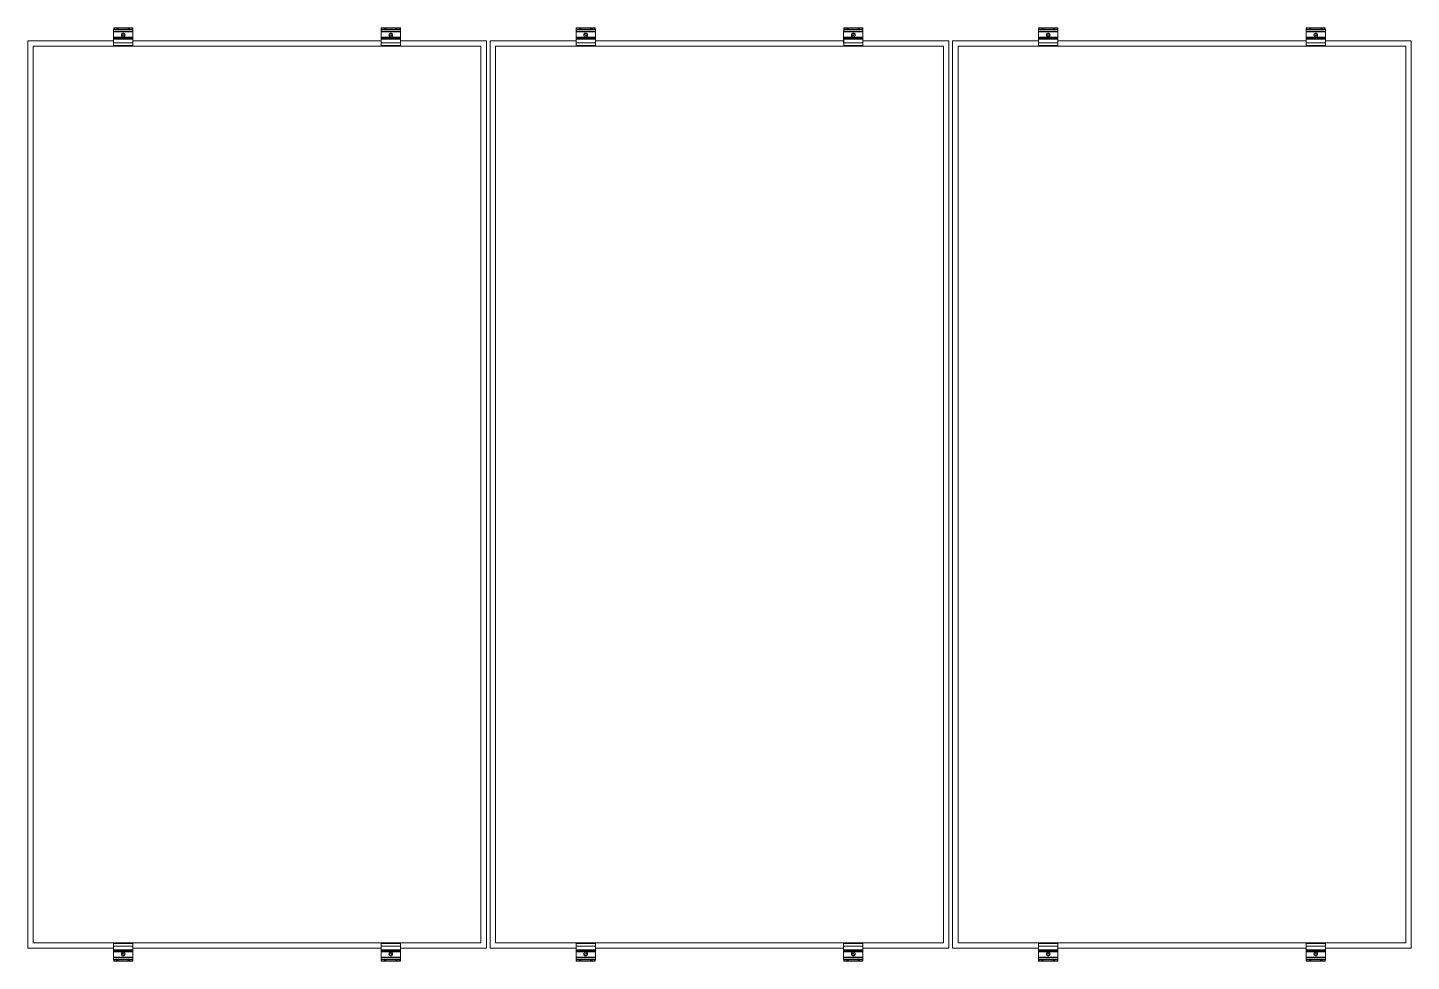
# Model space of a CAD drawing. Header units: feet. Extents: x -17 to 646, y -41 to 598.
# Drawn here: x 335 to 346.87, y 552.7 to 560.72 of the extents above; entities that cross this region are included whole.
import ezdxf

# ---------------------------------------------------------------- set-up
doc = ezdxf.new("R2010")
doc.units = ezdxf.units.FT
doc.header["$MEASUREMENT"] = 0

msp = doc.modelspace()

# ---------------------------------------------------------------- linework, layer by layer
at = {"color": 7, "linetype": 'Continuous', "lineweight": 15}
for p, q in [((335.73422, 560.5828), (335.73422, 560.69219)), ((335.73422, 560.69219), (335.73521, 560.69219)), ((335.73521, 560.70777), (335.90088, 560.70777)), ((335.73521, 560.68409), (335.73521, 560.70777)), ((335.73521, 560.70252), (335.90088, 560.70252)), ((335.73521, 560.68645), (335.90088, 560.68645)), ((335.90088, 560.68409), (335.73521, 560.68409)), ((335.73553, 560.70777), (335.73553, 560.72014)), ((335.73553, 560.72014), (335.89957, 560.72014)), ((335.76778, 560.70777), (335.76778, 560.72014)), ((335.86732, 560.70777), (335.86732, 560.72014)), ((335.89957, 560.72014), (335.89957, 560.70777)), ((335.90088, 560.56518), (335.90088, 560.70777)), ((338.03068, 560.5828), (338.03068, 560.69219)), ((338.03068, 560.69219), (338.03167, 560.69219)), ((338.03167, 560.68409), (338.03167, 560.70777)), ((338.03167, 560.70777), (338.19734, 560.70777)), ((338.03167, 560.70252), (338.19734, 560.70252)), ((338.03167, 560.68645), (338.19734, 560.68645)), ((338.19734, 560.68409), (338.03167, 560.68409)), ((338.03199, 560.70777), (338.03199, 560.72014)), ((338.03199, 560.72014), (338.19603, 560.72014)), ((338.06424, 560.70777), (338.06424, 560.72014)), ((338.16378, 560.70777), (338.16378, 560.72014)), ((338.19603, 560.72014), (338.19603, 560.70777)), ((338.19734, 560.56518), (338.19734, 560.70777)), ((339.70382, 560.5828), (339.70382, 560.69219)), ((339.70382, 560.69219), (339.7048, 560.69219)), ((339.7048, 560.70777), (339.87047, 560.70777)), ((339.7048, 560.68409), (339.7048, 560.70777)), ((339.7048, 560.70252), (339.87047, 560.70252)), ((339.7048, 560.68645), (339.87047, 560.68645)), ((339.87047, 560.68409), (339.7048, 560.68409)), ((339.70513, 560.70777), (339.70513, 560.72014)), ((339.70513, 560.72014), (339.86916, 560.72014)), ((339.73738, 560.70777), (339.73738, 560.72014)), ((339.83691, 560.70777), (339.83691, 560.72014)), ((339.86916, 560.72014), (339.86916, 560.70777)), ((339.87047, 560.56518), (339.87047, 560.70777)), ((342.00028, 560.5828), (342.00028, 560.69219)), ((342.00028, 560.69219), (342.00126, 560.69219)), ((342.00126, 560.68409), (342.00126, 560.70777)), ((342.00126, 560.70777), (342.16693, 560.70777)), ((342.00126, 560.70252), (342.16693, 560.70252)), ((342.00126, 560.68645), (342.16693, 560.68645)), ((342.16693, 560.68409), (342.00126, 560.68409)), ((342.00159, 560.70777), (342.00159, 560.72014)), ((342.00159, 560.72014), (342.16562, 560.72014)), ((342.03384, 560.70777), (342.03384, 560.72014)), ((342.13337, 560.70777), (342.13337, 560.72014)), ((342.16562, 560.72014), (342.16562, 560.70777)), ((342.16693, 560.56518), (342.16693, 560.70777)), ((343.67341, 560.5828), (343.67341, 560.69219)), ((343.67341, 560.69219), (343.6744, 560.69219)), ((343.6744, 560.70777), (343.84007, 560.70777)), ((343.6744, 560.68409), (343.6744, 560.70777)), ((343.6744, 560.70252), (343.84007, 560.70252)), ((343.6744, 560.68645), (343.84007, 560.68645)), ((343.84007, 560.68409), (343.6744, 560.68409)), ((343.67472, 560.70777), (343.67472, 560.72014)), ((343.67472, 560.72014), (343.83876, 560.72014)), ((343.70697, 560.70777), (343.70697, 560.72014)), ((343.80651, 560.70777), (343.80651, 560.72014)), ((343.83876, 560.72014), (343.83876, 560.70777)), ((343.84007, 560.56518), (343.84007, 560.70777)), ((345.96987, 560.5828), (345.96987, 560.69219)), ((345.96987, 560.69219), (345.97085, 560.69219)), ((345.97085, 560.68409), (345.97085, 560.70777)), ((345.97085, 560.70777), (346.13653, 560.70777)), ((345.97085, 560.70252), (346.13653, 560.70252)), ((345.97085, 560.68645), (346.13653, 560.68645)), ((346.13653, 560.68409), (345.97085, 560.68409)), ((345.97118, 560.70777), (345.97118, 560.72014)), ((345.97118, 560.72014), (346.13522, 560.72014)), ((346.00343, 560.70777), (346.00343, 560.72014)), ((346.10297, 560.70777), (346.10297, 560.72014)), ((346.13522, 560.72014), (346.13522, 560.70777)), ((346.13653, 560.56518), (346.13653, 560.70777)), ((334.99739, 560.60732), (335.73422, 560.60732)), ((334.99739, 552.81743), (334.99739, 560.60732)), ((338.88825, 560.56139), (335.04332, 560.56139)), ((335.04332, 560.56139), (335.04332, 552.86336)), ((335.73422, 560.63801), (335.90088, 560.63801)), ((335.73422, 560.63366), (335.90088, 560.63366)), ((335.73422, 560.5828), (335.73521, 560.5828)), ((335.90088, 560.62412), (335.73521, 560.62412)), ((335.73521, 560.56518), (335.73521, 560.62412)), ((335.90088, 560.62084), (335.73521, 560.62084)), ((335.90088, 560.59131), (335.73521, 560.59131)), ((335.90088, 560.5667), (335.73521, 560.5667)), ((335.90088, 560.56531), (335.73521, 560.56531)), ((335.90088, 560.56518), (335.73521, 560.56518)), ((335.90088, 560.60732), (338.03068, 560.60732)), ((338.03068, 560.63801), (338.19734, 560.63801)), ((338.03068, 560.63366), (338.19734, 560.63366)), ((338.03068, 560.5828), (338.03167, 560.5828)), ((338.19734, 560.62412), (338.03167, 560.62412)), ((338.03167, 560.56518), (338.03167, 560.62412)), ((338.19734, 560.62084), (338.03167, 560.62084)), ((338.19734, 560.59131), (338.03167, 560.59131)), ((338.19734, 560.5667), (338.03167, 560.5667)), ((338.19734, 560.56531), (338.03167, 560.56531)), ((338.19734, 560.56518), (338.03167, 560.56518)), ((338.19734, 560.60732), (338.93417, 560.60732)), ((338.88825, 552.86336), (338.88825, 560.56139)), ((338.93417, 560.60732), (338.93417, 552.81743)), ((338.96698, 560.60732), (339.70382, 560.60732)), ((338.96698, 552.81743), (338.96698, 560.60732)), ((342.85784, 560.56139), (339.01291, 560.56139)), ((339.01291, 560.56139), (339.01291, 552.86336)), ((339.70382, 560.63801), (339.87047, 560.63801)), ((339.70382, 560.63366), (339.87047, 560.63366)), ((339.70382, 560.5828), (339.7048, 560.5828)), ((339.87047, 560.62412), (339.7048, 560.62412)), ((339.7048, 560.56518), (339.7048, 560.62412)), ((339.87047, 560.62084), (339.7048, 560.62084)), ((339.87047, 560.59131), (339.7048, 560.59131)), ((339.87047, 560.5667), (339.7048, 560.5667)), ((339.87047, 560.56531), (339.7048, 560.56531)), ((339.87047, 560.56518), (339.7048, 560.56518)), ((339.87047, 560.60732), (342.00028, 560.60732)), ((342.00028, 560.63801), (342.16693, 560.63801)), ((342.00028, 560.63366), (342.16693, 560.63366)), ((342.00028, 560.5828), (342.00126, 560.5828)), ((342.16693, 560.62412), (342.00126, 560.62412)), ((342.00126, 560.56518), (342.00126, 560.62412)), ((342.16693, 560.62084), (342.00126, 560.62084)), ((342.16693, 560.59131), (342.00126, 560.59131)), ((342.16693, 560.5667), (342.00126, 560.5667)), ((342.16693, 560.56531), (342.00126, 560.56531)), ((342.16693, 560.56518), (342.00126, 560.56518)), ((342.16693, 560.60732), (342.90377, 560.60732)), ((342.85784, 552.86336), (342.85784, 560.56139)), ((342.90377, 560.60732), (342.90377, 552.81743)), ((342.93658, 560.60732), (343.67341, 560.60732)), ((342.93658, 552.81743), (342.93658, 560.60732)), ((346.82743, 560.56139), (342.9825, 560.56139)), ((342.9825, 560.56139), (342.9825, 552.86336)), ((343.67341, 560.63801), (343.84007, 560.63801)), ((343.67341, 560.63366), (343.84007, 560.63366)), ((343.67341, 560.5828), (343.6744, 560.5828)), ((343.84007, 560.62412), (343.6744, 560.62412)), ((343.6744, 560.56518), (343.6744, 560.62412)), ((343.84007, 560.62084), (343.6744, 560.62084)), ((343.84007, 560.59131), (343.6744, 560.59131)), ((343.84007, 560.5667), (343.6744, 560.5667)), ((343.84007, 560.56531), (343.6744, 560.56531)), ((343.84007, 560.56518), (343.6744, 560.56518)), ((343.84007, 560.60732), (345.96987, 560.60732)), ((345.96987, 560.63801), (346.13653, 560.63801)), ((345.96987, 560.63366), (346.13653, 560.63366)), ((345.96987, 560.5828), (345.97085, 560.5828)), ((346.13653, 560.62412), (345.97085, 560.62412)), ((345.97085, 560.56518), (345.97085, 560.62412)), ((346.13653, 560.62084), (345.97085, 560.62084)), ((346.13653, 560.59131), (345.97085, 560.59131)), ((346.13653, 560.5667), (345.97085, 560.5667)), ((346.13653, 560.56531), (345.97085, 560.56531)), ((346.13653, 560.56518), (345.97085, 560.56518)), ((346.13653, 560.60732), (346.87336, 560.60732)), ((346.82743, 552.86336), (346.82743, 560.56139)), ((346.87336, 560.60732), (346.87336, 552.81743)), ((335.04332, 552.86336), (338.88825, 552.86336)), ((335.73471, 552.84195), (335.73422, 552.84195)), ((335.73422, 552.84195), (335.73422, 552.73256)), ((335.73471, 552.85957), (335.90039, 552.85957)), ((335.73471, 552.85957), (335.73471, 552.80064)), ((335.73471, 552.85944), (335.90039, 552.85944)), ((335.73471, 552.85805), (335.90039, 552.85805)), ((335.73471, 552.83344), (335.90039, 552.83344)), ((335.90039, 552.85957), (335.90039, 552.80064)), ((335.90088, 552.84195), (335.90039, 552.84195)), ((335.90088, 552.84195), (335.90088, 552.73256)), ((338.03117, 552.84195), (338.03068, 552.84195)), ((338.03068, 552.84195), (338.03068, 552.73256)), ((338.03117, 552.85957), (338.19685, 552.85957)), ((338.03117, 552.85957), (338.03117, 552.80064)), ((338.03117, 552.85944), (338.19685, 552.85944)), ((338.03117, 552.85805), (338.19685, 552.85805)), ((338.03117, 552.83344), (338.19685, 552.83344)), ((338.19685, 552.85957), (338.19685, 552.80064)), ((338.19734, 552.84195), (338.19685, 552.84195)), ((338.19734, 552.84195), (338.19734, 552.73256)), ((339.01291, 552.86336), (342.85784, 552.86336)), ((339.70431, 552.84195), (339.70382, 552.84195)), ((339.70382, 552.84195), (339.70382, 552.73256)), ((339.70431, 552.85957), (339.86998, 552.85957)), ((339.70431, 552.85957), (339.70431, 552.80064)), ((339.70431, 552.85944), (339.86998, 552.85944)), ((339.70431, 552.85805), (339.86998, 552.85805)), ((339.70431, 552.83344), (339.86998, 552.83344)), ((339.86998, 552.85957), (339.86998, 552.80064)), ((339.87047, 552.84195), (339.86998, 552.84195)), ((339.87047, 552.84195), (339.87047, 552.73256)), ((342.00077, 552.84195), (342.00028, 552.84195)), ((342.00028, 552.84195), (342.00028, 552.73256)), ((342.00077, 552.85957), (342.16644, 552.85957)), ((342.00077, 552.85957), (342.00077, 552.80064)), ((342.00077, 552.85944), (342.16644, 552.85944)), ((342.00077, 552.85805), (342.16644, 552.85805)), ((342.00077, 552.83344), (342.16644, 552.83344)), ((342.16644, 552.85957), (342.16644, 552.80064)), ((342.16693, 552.84195), (342.16644, 552.84195)), ((342.16693, 552.84195), (342.16693, 552.73256)), ((342.9825, 552.86336), (346.82743, 552.86336)), ((343.6739, 552.84195), (343.67341, 552.84195)), ((343.67341, 552.84195), (343.67341, 552.73256)), ((343.6739, 552.85957), (343.83958, 552.85957)), ((343.6739, 552.85957), (343.6739, 552.80064)), ((343.6739, 552.85944), (343.83958, 552.85944)), ((343.6739, 552.85805), (343.83958, 552.85805)), ((343.6739, 552.83344), (343.83958, 552.83344)), ((343.83958, 552.85957), (343.83958, 552.80064)), ((343.84007, 552.84195), (343.83958, 552.84195)), ((343.84007, 552.84195), (343.84007, 552.73256)), ((345.97036, 552.84195), (345.96987, 552.84195)), ((345.96987, 552.84195), (345.96987, 552.73256)), ((345.97036, 552.85957), (346.13604, 552.85957)), ((345.97036, 552.85957), (345.97036, 552.80064)), ((345.97036, 552.85944), (346.13604, 552.85944)), ((345.97036, 552.85805), (346.13604, 552.85805)), ((345.97036, 552.83344), (346.13604, 552.83344)), ((346.13604, 552.85957), (346.13604, 552.80064)), ((346.13653, 552.84195), (346.13604, 552.84195)), ((346.13653, 552.84195), (346.13653, 552.73256)), ((335.73422, 552.81743), (334.99739, 552.81743)), ((335.90088, 552.79109), (335.73422, 552.79109)), ((335.90088, 552.78674), (335.73422, 552.78674)), ((335.73471, 552.73256), (335.73422, 552.73256)), ((335.73471, 552.80392), (335.90039, 552.80392)), ((335.73471, 552.80064), (335.90039, 552.80064)), ((335.73471, 552.74067), (335.90039, 552.74067)), ((335.73471, 552.74067), (335.73471, 552.71698)), ((335.90039, 552.7383), (335.73471, 552.7383)), ((335.90039, 552.72223), (335.73471, 552.72223)), ((335.90039, 552.71698), (335.73471, 552.71698)), ((335.73553, 552.70461), (335.73553, 552.71698)), ((335.76778, 552.70461), (335.76778, 552.71698)), ((335.86732, 552.70461), (335.86732, 552.71698)), ((335.89957, 552.71698), (335.89957, 552.70461)), ((335.90039, 552.74067), (335.90039, 552.71698)), ((335.90088, 552.73256), (335.90039, 552.73256)), ((338.03068, 552.81743), (335.90088, 552.81743)), ((338.19734, 552.79109), (338.03068, 552.79109)), ((338.19734, 552.78674), (338.03068, 552.78674)), ((338.03117, 552.73256), (338.03068, 552.73256)), ((338.03117, 552.80392), (338.19685, 552.80392)), ((338.03117, 552.80064), (338.19685, 552.80064)), ((338.03117, 552.74067), (338.19685, 552.74067)), ((338.03117, 552.74067), (338.03117, 552.71698)), ((338.19685, 552.7383), (338.03117, 552.7383)), ((338.19685, 552.72223), (338.03117, 552.72223)), ((338.19685, 552.71698), (338.03117, 552.71698)), ((338.03199, 552.70461), (338.03199, 552.71698)), ((338.06424, 552.70461), (338.06424, 552.71698)), ((338.16378, 552.70461), (338.16378, 552.71698)), ((338.19603, 552.71698), (338.19603, 552.70461)), ((338.19685, 552.74067), (338.19685, 552.71698)), ((338.19734, 552.73256), (338.19685, 552.73256)), ((338.93417, 552.81743), (338.19734, 552.81743)), ((339.70382, 552.81743), (338.96698, 552.81743)), ((339.87047, 552.79109), (339.70382, 552.79109)), ((339.87047, 552.78674), (339.70382, 552.78674)), ((339.70431, 552.73256), (339.70382, 552.73256)), ((339.70431, 552.80392), (339.86998, 552.80392)), ((339.70431, 552.80064), (339.86998, 552.80064)), ((339.70431, 552.74067), (339.86998, 552.74067)), ((339.70431, 552.74067), (339.70431, 552.71698)), ((339.86998, 552.7383), (339.70431, 552.7383)), ((339.86998, 552.72223), (339.70431, 552.72223)), ((339.86998, 552.71698), (339.70431, 552.71698)), ((339.70513, 552.70461), (339.70513, 552.71698)), ((339.73738, 552.70461), (339.73738, 552.71698)), ((339.83691, 552.70461), (339.83691, 552.71698)), ((339.86916, 552.71698), (339.86916, 552.70461)), ((339.86998, 552.74067), (339.86998, 552.71698)), ((339.87047, 552.73256), (339.86998, 552.73256)), ((342.00028, 552.81743), (339.87047, 552.81743)), ((342.16693, 552.79109), (342.00028, 552.79109)), ((342.16693, 552.78674), (342.00028, 552.78674)), ((342.00077, 552.73256), (342.00028, 552.73256)), ((342.00077, 552.80392), (342.16644, 552.80392)), ((342.00077, 552.80064), (342.16644, 552.80064)), ((342.00077, 552.74067), (342.16644, 552.74067)), ((342.00077, 552.74067), (342.00077, 552.71698)), ((342.16644, 552.7383), (342.00077, 552.7383)), ((342.16644, 552.72223), (342.00077, 552.72223)), ((342.16644, 552.71698), (342.00077, 552.71698)), ((342.00159, 552.70461), (342.00159, 552.71698)), ((342.03384, 552.70461), (342.03384, 552.71698)), ((342.13337, 552.70461), (342.13337, 552.71698)), ((342.16562, 552.71698), (342.16562, 552.70461)), ((342.16644, 552.74067), (342.16644, 552.71698)), ((342.16693, 552.73256), (342.16644, 552.73256)), ((342.90377, 552.81743), (342.16693, 552.81743)), ((343.67341, 552.81743), (342.93658, 552.81743)), ((343.84007, 552.79109), (343.67341, 552.79109)), ((343.84007, 552.78674), (343.67341, 552.78674)), ((343.6739, 552.73256), (343.67341, 552.73256)), ((343.6739, 552.80392), (343.83958, 552.80392)), ((343.6739, 552.80064), (343.83958, 552.80064)), ((343.6739, 552.74067), (343.83958, 552.74067)), ((343.6739, 552.74067), (343.6739, 552.71698)), ((343.83958, 552.7383), (343.6739, 552.7383)), ((343.83958, 552.72223), (343.6739, 552.72223)), ((343.83958, 552.71698), (343.6739, 552.71698)), ((343.67472, 552.70461), (343.67472, 552.71698)), ((343.70697, 552.70461), (343.70697, 552.71698)), ((343.80651, 552.70461), (343.80651, 552.71698)), ((343.83876, 552.71698), (343.83876, 552.70461)), ((343.83958, 552.74067), (343.83958, 552.71698)), ((343.84007, 552.73256), (343.83958, 552.73256)), ((345.96987, 552.81743), (343.84007, 552.81743)), ((346.13653, 552.79109), (345.96987, 552.79109)), ((346.13653, 552.78674), (345.96987, 552.78674)), ((345.97036, 552.73256), (345.96987, 552.73256)), ((345.97036, 552.80392), (346.13604, 552.80392)), ((345.97036, 552.80064), (346.13604, 552.80064)), ((345.97036, 552.74067), (346.13604, 552.74067)), ((345.97036, 552.74067), (345.97036, 552.71698)), ((346.13604, 552.7383), (345.97036, 552.7383)), ((346.13604, 552.72223), (345.97036, 552.72223)), ((346.13604, 552.71698), (345.97036, 552.71698)), ((345.97118, 552.70461), (345.97118, 552.71698)), ((346.00343, 552.70461), (346.00343, 552.71698)), ((346.10297, 552.70461), (346.10297, 552.71698)), ((346.13522, 552.71698), (346.13522, 552.70461)), ((346.13604, 552.74067), (346.13604, 552.71698)), ((346.13653, 552.73256), (346.13604, 552.73256)), ((346.87336, 552.81743), (346.13653, 552.81743)), ((335.73553, 552.70461), (335.89957, 552.70461)), ((338.03199, 552.70461), (338.19603, 552.70461)), ((339.70513, 552.70461), (339.86916, 552.70461)), ((342.00159, 552.70461), (342.16562, 552.70461)), ((343.67472, 552.70461), (343.83876, 552.70461)), ((345.97118, 552.70461), (346.13522, 552.70461))]:
    msp.add_line(p, q, dxfattribs=at)
at = {"color": 8, "linetype": 'Continuous', "lineweight": 15}
for p, q in [((335.73872, 560.70777), (335.73872, 560.72014)), ((335.76352, 560.70777), (335.76352, 560.72014)), ((335.77523, 560.70777), (335.77523, 560.72014)), ((335.85987, 560.70777), (335.85987, 560.72014)), ((335.87158, 560.70777), (335.87158, 560.72014)), ((335.89638, 560.70777), (335.89638, 560.72014)), ((338.03518, 560.70777), (338.03518, 560.72014)), ((338.05998, 560.70777), (338.05998, 560.72014)), ((338.07169, 560.70777), (338.07169, 560.72014)), ((338.15633, 560.70777), (338.15633, 560.72014)), ((338.16804, 560.70777), (338.16804, 560.72014)), ((338.19284, 560.70777), (338.19284, 560.72014)), ((339.70831, 560.70777), (339.70831, 560.72014)), ((339.73311, 560.70777), (339.73311, 560.72014)), ((339.74482, 560.70777), (339.74482, 560.72014)), ((339.82947, 560.70777), (339.82947, 560.72014)), ((339.84118, 560.70777), (339.84118, 560.72014)), ((339.86598, 560.70777), (339.86598, 560.72014)), ((342.00477, 560.70777), (342.00477, 560.72014)), ((342.02957, 560.70777), (342.02957, 560.72014)), ((342.04128, 560.70777), (342.04128, 560.72014)), ((342.12593, 560.70777), (342.12593, 560.72014)), ((342.13764, 560.70777), (342.13764, 560.72014)), ((342.16244, 560.70777), (342.16244, 560.72014)), ((343.67791, 560.70777), (343.67791, 560.72014)), ((343.70271, 560.70777), (343.70271, 560.72014)), ((343.71442, 560.70777), (343.71442, 560.72014)), ((343.79906, 560.70777), (343.79906, 560.72014)), ((343.81077, 560.70777), (343.81077, 560.72014)), ((343.83557, 560.70777), (343.83557, 560.72014)), ((345.97436, 560.70777), (345.97436, 560.72014)), ((345.99917, 560.70777), (345.99917, 560.72014)), ((346.01088, 560.70777), (346.01088, 560.72014)), ((346.09552, 560.70777), (346.09552, 560.72014)), ((346.10723, 560.70777), (346.10723, 560.72014)), ((346.13203, 560.70777), (346.13203, 560.72014)), ((335.73422, 560.60659), (335.73521, 560.60659)), ((338.03068, 560.60659), (338.03167, 560.60659)), ((339.70382, 560.60659), (339.7048, 560.60659)), ((342.00028, 560.60659), (342.00126, 560.60659)), ((343.67341, 560.60659), (343.6744, 560.60659)), ((345.96987, 560.60659), (345.97085, 560.60659)), ((335.73471, 552.81816), (335.73422, 552.81816)), ((335.73872, 552.70461), (335.73872, 552.71698)), ((335.76352, 552.70461), (335.76352, 552.71698)), ((335.77523, 552.70461), (335.77523, 552.71698)), ((335.85987, 552.70461), (335.85987, 552.71698)), ((335.87158, 552.70461), (335.87158, 552.71698)), ((335.89638, 552.70461), (335.89638, 552.71698)), ((335.90088, 552.81816), (335.90039, 552.81816)), ((338.03117, 552.81816), (338.03068, 552.81816)), ((338.03518, 552.70461), (338.03518, 552.71698)), ((338.05998, 552.70461), (338.05998, 552.71698)), ((338.07169, 552.70461), (338.07169, 552.71698)), ((338.15633, 552.70461), (338.15633, 552.71698)), ((338.16804, 552.70461), (338.16804, 552.71698)), ((338.19284, 552.70461), (338.19284, 552.71698)), ((338.19734, 552.81816), (338.19685, 552.81816)), ((339.70431, 552.81816), (339.70382, 552.81816)), ((339.70831, 552.70461), (339.70831, 552.71698)), ((339.73311, 552.70461), (339.73311, 552.71698)), ((339.74482, 552.70461), (339.74482, 552.71698)), ((339.82947, 552.70461), (339.82947, 552.71698)), ((339.84118, 552.70461), (339.84118, 552.71698)), ((339.86598, 552.70461), (339.86598, 552.71698)), ((339.87047, 552.81816), (339.86998, 552.81816)), ((342.00077, 552.81816), (342.00028, 552.81816)), ((342.00477, 552.70461), (342.00477, 552.71698)), ((342.02957, 552.70461), (342.02957, 552.71698)), ((342.04128, 552.70461), (342.04128, 552.71698)), ((342.12593, 552.70461), (342.12593, 552.71698)), ((342.13764, 552.70461), (342.13764, 552.71698)), ((342.16244, 552.70461), (342.16244, 552.71698)), ((342.16693, 552.81816), (342.16644, 552.81816)), ((343.6739, 552.81816), (343.67341, 552.81816)), ((343.67791, 552.70461), (343.67791, 552.71698)), ((343.70271, 552.70461), (343.70271, 552.71698)), ((343.71442, 552.70461), (343.71442, 552.71698)), ((343.79906, 552.70461), (343.79906, 552.71698)), ((343.81077, 552.70461), (343.81077, 552.71698)), ((343.83557, 552.70461), (343.83557, 552.71698)), ((343.84007, 552.81816), (343.83958, 552.81816)), ((345.97036, 552.81816), (345.96987, 552.81816)), ((345.97436, 552.70461), (345.97436, 552.71698)), ((345.99917, 552.70461), (345.99917, 552.71698)), ((346.01088, 552.70461), (346.01088, 552.71698)), ((346.09552, 552.70461), (346.09552, 552.71698)), ((346.10723, 552.70461), (346.10723, 552.71698)), ((346.13203, 552.70461), (346.13203, 552.71698)), ((346.13653, 552.81816), (346.13604, 552.81816))]:
    msp.add_line(p, q, dxfattribs=at)
at = {"color": 7, "linetype": 'Continuous', "lineweight": 15}
for centre, radius in [((335.81755, 560.65774), 0.01619), ((335.81755, 560.65774), 0.01614), ((335.81755, 560.65774), 0.0082), ((338.11401, 560.65774), 0.01619), ((338.11401, 560.65774), 0.01614), ((338.11401, 560.65774), 0.0082), ((339.78715, 560.65774), 0.01619), ((339.78715, 560.65774), 0.01614), ((339.78715, 560.65774), 0.0082), ((342.0836, 560.65774), 0.01619), ((342.0836, 560.65774), 0.01614), ((342.0836, 560.65774), 0.0082), ((343.75674, 560.65774), 0.01619), ((343.75674, 560.65774), 0.01614), ((343.75674, 560.65774), 0.0082), ((346.0532, 560.65774), 0.01619), ((346.0532, 560.65774), 0.01614), ((346.0532, 560.65774), 0.0082), ((335.81755, 552.76701), 0.01619), ((335.81755, 552.76701), 0.01614), ((335.81755, 552.76701), 0.0082), ((338.11401, 552.76701), 0.01619), ((338.11401, 552.76701), 0.01614), ((338.11401, 552.76701), 0.0082), ((339.78715, 552.76701), 0.01619), ((339.78715, 552.76701), 0.01614), ((339.78715, 552.76701), 0.0082), ((342.0836, 552.76701), 0.01619), ((342.0836, 552.76701), 0.01614), ((342.0836, 552.76701), 0.0082), ((343.75674, 552.76701), 0.01619), ((343.75674, 552.76701), 0.01614), ((343.75674, 552.76701), 0.0082), ((346.0532, 552.76701), 0.01619), ((346.0532, 552.76701), 0.01614), ((346.0532, 552.76701), 0.0082)]:
    msp.add_circle(centre, radius, dxfattribs=at)

doc.saveas('drawing.dxf')
